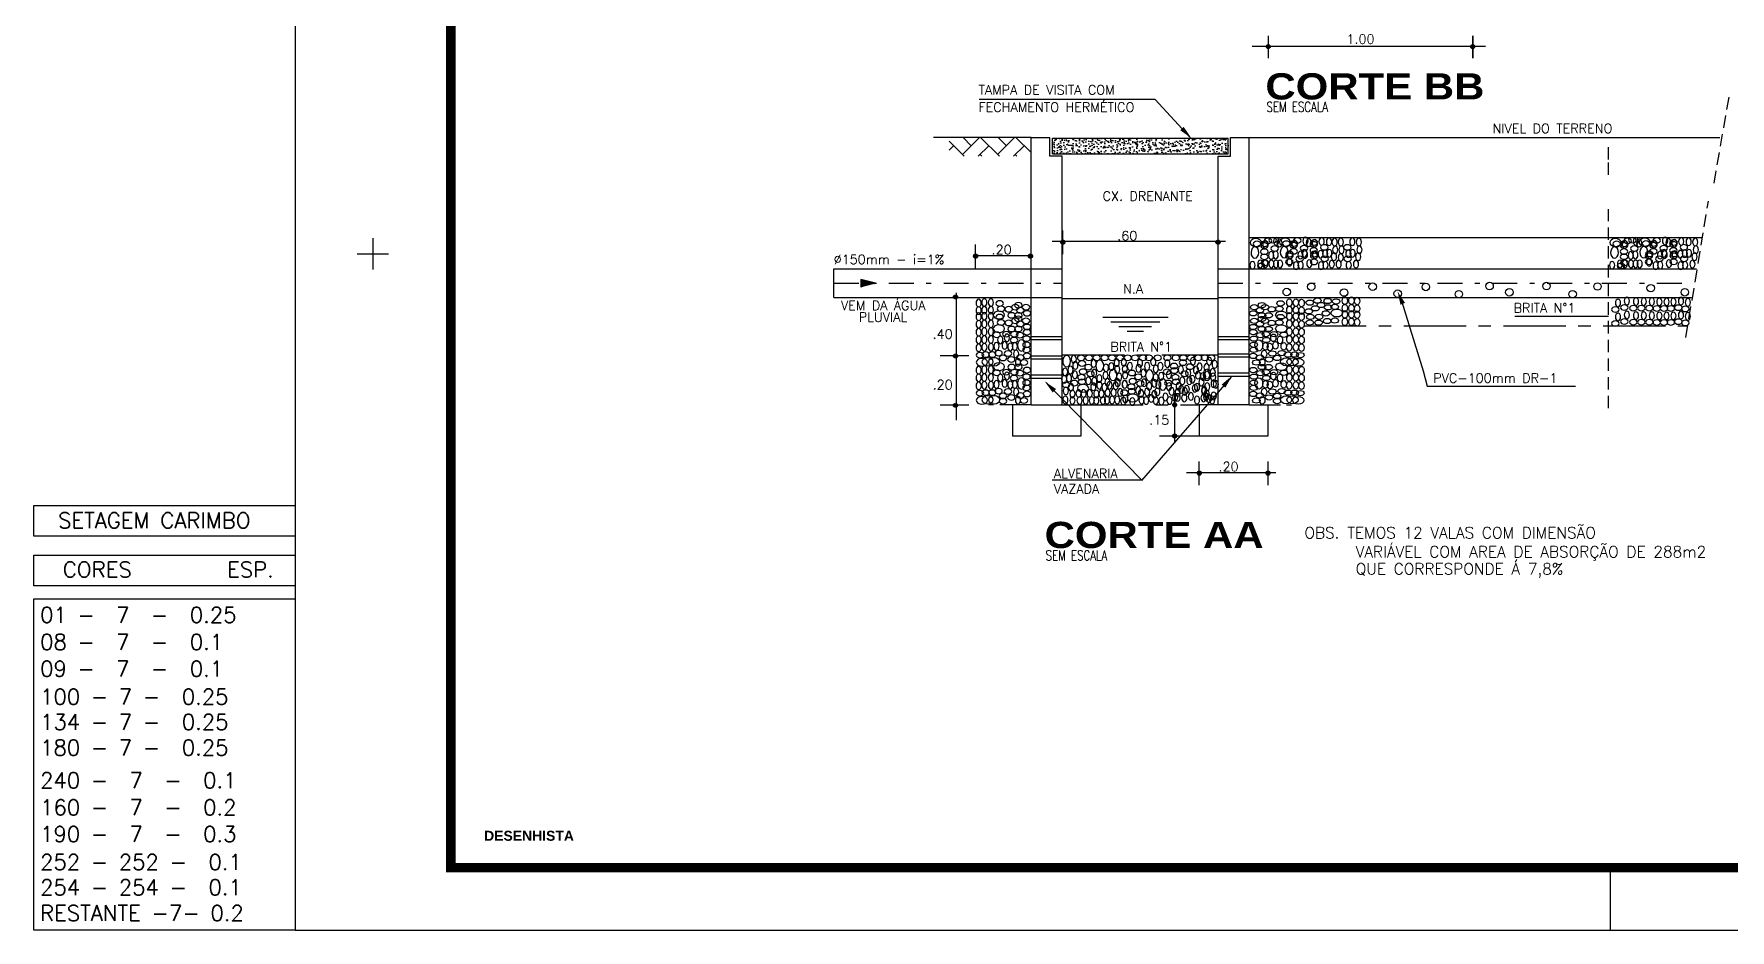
# Model space of a CAD drawing. Header units: inches. Extents: x 752 to 2304, y -3097 to -639.
# Drawn here: x 752.17 to 786.19, y -723.16 to -705.19 of the extents above; entities that cross this region are included whole.
import ezdxf
from ezdxf.enums import TextEntityAlignment as Align

# ---------------------------------------------------------------- set-up
doc = ezdxf.new("R2010")
doc.units = ezdxf.units.IN
doc.header["$MEASUREMENT"] = 0
for name, pattern in [('CENTER', [2, 1.25, -0.25, 0.25, -0.25]), ('DASHDOT', [1, 0.5, -0.25, 0, -0.25]), ('HIDDEN', [0.375, 0.25, -0.125])]:
    doc.linetypes.add(name, pattern=pattern)
for name, color, linetype in [('cercadura', 9, 'Continuous'), ('COTAS-VM', 1, 'Continuous'), ('E-FOLHA', 7, 'Continuous'), ('EIXO', 11, 'DASHDOT'), ('Hachura', 9, 'Continuous'), ('INDIC', 9, 'Continuous'), ('INDICAÇÕES', 9, 'Continuous'), ('PROJEÇÃO', 8, 'HIDDEN'), ('TE-ARQ', 9, 'Continuous'), ('TERRENO', 9, 'CENTER'), ('TEXTINST', 100, 'Continuous'), ('TEXTO-HIDRO', 100, 'Continuous'), ('TUBO1', 3, 'Continuous'), ('TUBO2', 7, 'Continuous'), ('TUBO3', 5, 'Continuous')]:
    doc.layers.add(name, color=color, linetype=linetype)
doc.styles.add('140-125', font='ariblk.TTF', dxfattribs={"height": 0.437})
doc.styles.add('ROMAND', font='romans.shx', dxfattribs={"height": 0.3})
doc.styles.add('ROMANS', font='romans', dxfattribs={"width": 5, "height": 1})
doc.styles.add('STYLE3', font='romans.shx')
doc.styles.add('SWISS', font='swissb.ttf')
doc.styles.add('TEXTO-HIDRO', font='ROMANS.shx', dxfattribs={"width": 0.8, "height": 0.2})

# ---------------------------------------------------------------- blocks, each defined once
blk = doc.blocks.new('A1-FASE-FORTAL2')
at = {"layer": 'cercadura'}
for p, q in [((0, 0.5945), (0, 0)), ((0.0125, 0.111), (0.0125, 0.106)), ((0.01, 0.1085), (0.015, 0.1085)), ((0.211, 0.01), (0.211, 0)), ((0, 0), (0.841, 0))]:
    blk.add_line(p, q, dxfattribs=at)
at = {"layer": 'cercadura', "color": 152, "const_width": 0.0015}
blk.add_lwpolyline([(0.831, 0.5845), (0.025, 0.5845), (0.025, 0.01), (0.831, 0.01), (0.831, 0.5845)], close=True, dxfattribs=at)
at = {"color": 152, "style": 'ROMAND'}
for p in [(0.67499, 0.04961), (0.67499, 0.04403), (0.67499, 0.03307), (0.67499, 0.02248), (0.67499, 0.01641)]:
    blk.add_attdef('FASE', p, '', height=0.00354, dxfattribs=at)
at = {"color": 152, "style": 'ROMAND', "width": 0.8}
blk.add_attdef('HS-01/15-R01', text='', height=0.00354, dxfattribs=at).set_placement((0.78492, 0.04584), (0.81809, 0.04584), align=Align.FIT)
at = {"color": 152, "style": 'ROMANS'}
for tag, p in [('1/100', (0.79147, 0.0342)), ('?/2008', (0.81053, 0.0342)), ('MES/ANO', (0.79617, 0.0261))]:
    blk.add_attdef(tag, text='', height=0.00197, dxfattribs=at).set_placement(p, align=Align.CENTER)
blk.add_attdef('0107_HS_01_SIT_LEG_R0A', text='', height=0.00174, dxfattribs=at).set_placement((0.78371, 0.01703), (0.82028, 0.01703), align=Align.FIT)
at = {"layer": 'cercadura', "style": 'SWISS'}
for p in [(0.30782, 0.10236), (0.30782, 0.09758), (0.30782, 0.09279), (0.30782, 0.08801), (0.30782, 0.08323), (0.30782, 0.07844), (0.03034, 0.01433)]:
    blk.add_attdef('-', p, '', height=0.0016, dxfattribs=at)

msp = doc.modelspace()

# ---------------------------------------------------------------- hatches: boundary and pattern name
at = {"layer": 'Hachura'}
h = msp.add_hatch(dxfattribs=at)
h.set_pattern_fill('AR-CONC', color=256, scale=0.025, style=0)
h.set_pattern_definition([(50, (131.43892, -658.69025), (0.179315046, -0.015688034), [0.01875, -0.20625]), (355, (131.43892, -658.69025), (-0.034687833, 0.188048033), [0.015, -0.165]), (100.4514, (131.45386, -658.69156), (0.144627345, 0.172359886), [0.01593505, -0.17528553]), (46.1842, (131.43892, -658.64025), (0.26681026, -0.04137975), [0.028125, -0.309375]), (96.6356, (131.46115, -658.6437), (0.23366568, 0.24352947), [0.02390257, -0.26292825]), (351.1842, (131.43892, -658.64025), (0.23366549, 0.24352965), [0.0225, -0.2475]), (21, (131.46392, -658.65275), (0.149226763, -0.100654723), [0.01875, -0.20625]), (326, (131.46392, -658.65275), (0.060828833, 0.18128751), [0.015, -0.165]), (71.4514, (131.47636, -658.66114), (0.210055657, 0.080632624), [0.01593505, -0.17528553]), (37.5, (131.43892, -658.690255), (0.003039964, 0.0832234635), [0, -0.163, 0, -0.1675, 0, -0.165625]), (7.5, (131.43892, -658.690255), (0.065767384, 0.098602928), [0, -0.0955, 0, -0.15925, 0, -0.063125]), (327.5, (131.38317, -658.690255), (0.133455609, -0.005638718), [0, -0.0625, 0, -0.195, 0, -0.25875]), (317.5, (131.35817, -658.69025), (0.145796542, 0.025026246), [0, -0.08125, 0, -0.1295, 0, -0.18375])])
h.paths.add_polyline_path([(772.602, -707.279), (772.602, -707.592), (776.124, -707.592), (776.124, -707.279)])
at = {"layer": 'INDIC'}
for points in [[(772.445, -712.159), (772.605, -712.382), (772.673, -712.312)], [(776.202, -712.043), (775.993, -712.221), (776.068, -712.283)]]:
    msp.add_hatch(color=256, dxfattribs=at).paths.add_polyline_path(points)
at = {"layer": 'PROJEÇÃO'}
h = msp.add_hatch(color=256, dxfattribs=at)
h.paths.add_polyline_path([(772.81, -709.407, 0.414214), (772.851, -709.365), (772.81, -709.365)])
h.paths.add_polyline_path([(772.81, -709.407), (772.81, -709.365), (772.769, -709.365, 0.414214)])
h.paths.add_polyline_path([(772.769, -709.365), (772.81, -709.365), (772.81, -709.324, 0.414214)])
h.paths.add_polyline_path([(772.81, -709.365), (772.851, -709.365, 0.414214), (772.81, -709.324)])
h = msp.add_hatch(color=256, dxfattribs=at)
h.paths.add_polyline_path([(775.92, -709.407, 0.414214), (775.961, -709.365), (775.92, -709.365)])
h.paths.add_polyline_path([(775.92, -709.407), (775.92, -709.365), (775.879, -709.365, 0.414214)])
h.paths.add_polyline_path([(775.879, -709.365), (775.92, -709.365), (775.92, -709.324, 0.414214)])
h.paths.add_polyline_path([(775.92, -709.365), (775.961, -709.365, 0.414214), (775.92, -709.324)])
h = msp.add_hatch(color=256, dxfattribs=at)
h.paths.add_polyline_path([(771.059, -709.686, 0.414214), (771.1, -709.645), (771.059, -709.645)])
h.paths.add_polyline_path([(771.059, -709.686), (771.059, -709.645), (771.018, -709.645, 0.414214)])
h.paths.add_polyline_path([(771.018, -709.645), (771.059, -709.645), (771.059, -709.603, 0.414214)])
h.paths.add_polyline_path([(771.059, -709.645), (771.1, -709.645, 0.414214), (771.059, -709.603)])
h = msp.add_hatch(color=256, dxfattribs=at)
h.paths.add_polyline_path([(772.158, -709.686, 0.414214), (772.2, -709.645), (772.158, -709.645)])
h.paths.add_polyline_path([(772.158, -709.686), (772.158, -709.645), (772.117, -709.645, 0.414214)])
h.paths.add_polyline_path([(772.117, -709.645), (772.158, -709.645), (772.158, -709.603, 0.414214)])
h.paths.add_polyline_path([(772.158, -709.645), (772.2, -709.645, 0.414214), (772.158, -709.603)])
at = {"layer": 'TERRENO'}
h = msp.add_hatch(dxfattribs=at)
h.set_pattern_fill('AR-HBONE', color=256, scale=0.0625, style=0)
h.set_pattern_definition([(45, (-151.98119, -735.89143), (3e-17, 0.35355339), [0.75, -0.25]), (135, (-151.8044, -735.71465), (3e-17, 0.35355339), [0.75, -0.25])])
h.paths.add_polyline_path([(772.17, -707.266), (770.525, -707.266), (770.525, -707.641), (772.17, -707.641)])
at = {"layer": 'TEXTO-HIDRO'}
h = msp.add_hatch(color=256, dxfattribs=at)
h.paths.add_polyline_path([(776.928, -705.404, 0.414214), (776.89, -705.443), (776.928, -705.443)])
h.paths.add_polyline_path([(776.928, -705.404), (776.928, -705.443), (776.967, -705.443, 0.414214)])
h.paths.add_polyline_path([(776.967, -705.443), (776.928, -705.443), (776.928, -705.481, 0.414214)])
h.paths.add_polyline_path([(776.928, -705.443), (776.89, -705.443, 0.414214), (776.928, -705.481)])
h = msp.add_hatch(color=256, dxfattribs=at)
h.paths.add_polyline_path([(776.928, -705.404, 0.414214), (776.89, -705.443), (776.928, -705.443)])
h.paths.add_polyline_path([(776.928, -705.404), (776.928, -705.443), (776.967, -705.443, 0.414214)])
h.paths.add_polyline_path([(776.967, -705.443), (776.928, -705.443), (776.928, -705.481, 0.414214)])
h.paths.add_polyline_path([(776.928, -705.443), (776.89, -705.443, 0.414214), (776.928, -705.481)])
h = msp.add_hatch(color=256, dxfattribs=at)
h.paths.add_polyline_path([(781.025, -705.404, 0.414214), (780.986, -705.443), (781.025, -705.443)])
h.paths.add_polyline_path([(781.025, -705.404), (781.025, -705.443), (781.064, -705.443, 0.414214)])
h.paths.add_polyline_path([(781.064, -705.443), (781.025, -705.443), (781.025, -705.481, 0.414214)])
h.paths.add_polyline_path([(781.025, -705.443), (780.986, -705.443, 0.414214), (781.025, -705.481)])
h = msp.add_hatch(color=256, dxfattribs=at)
h.paths.add_polyline_path([(781.025, -705.404, 0.414214), (780.986, -705.443), (781.025, -705.443)])
h.paths.add_polyline_path([(781.025, -705.404), (781.025, -705.443), (781.064, -705.443, 0.414214)])
h.paths.add_polyline_path([(781.064, -705.443), (781.025, -705.443), (781.025, -705.481, 0.414214)])
h.paths.add_polyline_path([(781.025, -705.443), (780.986, -705.443, 0.414214), (781.025, -705.481)])
h = msp.add_hatch(color=256, dxfattribs=at)
h.paths.add_polyline_path([(781.025, -705.404, 0.414214), (780.986, -705.443), (781.025, -705.443)])
h.paths.add_polyline_path([(781.025, -705.404), (781.025, -705.443), (781.064, -705.443, 0.414214)])
h.paths.add_polyline_path([(781.064, -705.443), (781.025, -705.443), (781.025, -705.481, 0.414214)])
h.paths.add_polyline_path([(781.025, -705.443), (780.986, -705.443, 0.414214), (781.025, -705.481)])
h = msp.add_hatch(color=256, dxfattribs=at)
h.paths.add_polyline_path([(781.025, -705.404, 0.414214), (780.986, -705.443), (781.025, -705.443)])
h.paths.add_polyline_path([(781.025, -705.404), (781.025, -705.443), (781.064, -705.443, 0.414214)])
h.paths.add_polyline_path([(781.064, -705.443), (781.025, -705.443), (781.025, -705.481, 0.414214)])
h.paths.add_polyline_path([(781.025, -705.443), (780.986, -705.443, 0.414214), (781.025, -705.481)])
h = msp.add_hatch(color=256, dxfattribs=at)
h.paths.add_polyline_path([(781.03, -705.404, 0.414214), (780.991, -705.443), (781.03, -705.443)])
h.paths.add_polyline_path([(781.03, -705.404), (781.03, -705.443), (781.068, -705.443, 0.414214)])
h.paths.add_polyline_path([(781.068, -705.443), (781.03, -705.443), (781.03, -705.481, 0.414214)])
h.paths.add_polyline_path([(781.03, -705.443), (780.991, -705.443, 0.414214), (781.03, -705.481)])
h = msp.add_hatch(color=256, dxfattribs=at)
h.paths.add_polyline_path([(781.03, -705.404, 0.414214), (780.991, -705.443), (781.03, -705.443)])
h.paths.add_polyline_path([(781.03, -705.404), (781.03, -705.443), (781.068, -705.443, 0.414214)])
h.paths.add_polyline_path([(781.068, -705.443), (781.03, -705.443), (781.03, -705.481, 0.414214)])
h.paths.add_polyline_path([(781.03, -705.443), (780.991, -705.443, 0.414214), (781.03, -705.481)])
for points in [[(775.385, -707.279), (775.231, -707.052), (775.161, -707.12)], [(779.521, -710.352), (779.579, -710.62), (779.669, -710.583)]]:
    msp.add_hatch(color=256, dxfattribs=at).paths.add_polyline_path(points)
h = msp.add_hatch(color=256, dxfattribs=at)
h.paths.add_polyline_path([(770.655, -710.425, 0.414214), (770.614, -710.466), (770.655, -710.466)])
h.paths.add_polyline_path([(770.655, -710.425), (770.655, -710.466), (770.696, -710.466, 0.414214)])
h.paths.add_polyline_path([(770.696, -710.466), (770.655, -710.466), (770.655, -710.508, 0.414214)])
h.paths.add_polyline_path([(770.655, -710.466), (770.614, -710.466, 0.414214), (770.655, -710.508)])
h = msp.add_hatch(color=256, dxfattribs=at)
h.paths.add_polyline_path([(770.655, -711.606, 0.414214), (770.614, -711.647), (770.655, -711.647)])
h.paths.add_polyline_path([(770.655, -711.606), (770.655, -711.647), (770.696, -711.647, 0.414214)])
h.paths.add_polyline_path([(770.696, -711.647), (770.655, -711.647), (770.655, -711.688, 0.414214)])
h.paths.add_polyline_path([(770.655, -711.647), (770.614, -711.647, 0.414214), (770.655, -711.688)])
h = msp.add_hatch(color=256, dxfattribs=at)
h.paths.add_polyline_path([(770.655, -712.596, 0.414214), (770.614, -712.637), (770.655, -712.637)])
h.paths.add_polyline_path([(770.655, -712.596), (770.655, -712.637), (770.696, -712.637, 0.414214)])
h.paths.add_polyline_path([(770.696, -712.637), (770.655, -712.637), (770.655, -712.679, 0.414214)])
h.paths.add_polyline_path([(770.655, -712.637), (770.614, -712.637, 0.414214), (770.655, -712.679)])
h = msp.add_hatch(color=256, dxfattribs=at)
h.paths.add_polyline_path([(775.049, -712.628), (775.049, -712.587, 0.414214), (775.008, -712.628)])
h.paths.add_polyline_path([(775.09, -712.628, 0.414214), (775.049, -712.587), (775.049, -712.628)])
h.paths.add_polyline_path([(775.049, -712.669, 0.414214), (775.09, -712.628), (775.049, -712.628)])
h.paths.add_polyline_path([(775.049, -712.669), (775.049, -712.628), (775.008, -712.628, 0.414214)])
h = msp.add_hatch(color=256, dxfattribs=at)
h.paths.add_polyline_path([(775.049, -713.212, 0.414214), (775.008, -713.253), (775.049, -713.253)])
h.paths.add_polyline_path([(775.049, -713.212), (775.049, -713.253), (775.09, -713.253, 0.414214)])
h.paths.add_polyline_path([(775.09, -713.253), (775.049, -713.253), (775.049, -713.294, 0.414214)])
h.paths.add_polyline_path([(775.049, -713.253), (775.008, -713.253, 0.414214), (775.049, -713.294)])
h = msp.add_hatch(color=256, dxfattribs=at)
h.paths.add_polyline_path([(775.545, -714.038, 0.414214), (775.586, -713.997), (775.545, -713.997)])
h.paths.add_polyline_path([(775.545, -714.038), (775.545, -713.997), (775.504, -713.997, 0.414214)])
h.paths.add_polyline_path([(775.504, -713.997), (775.545, -713.997), (775.545, -713.956, 0.414214)])
h.paths.add_polyline_path([(775.545, -713.997), (775.586, -713.997, 0.414214), (775.545, -713.956)])
h = msp.add_hatch(color=256, dxfattribs=at)
h.paths.add_polyline_path([(776.922, -714.038, 0.414214), (776.964, -713.997), (776.922, -713.997)])
h.paths.add_polyline_path([(776.922, -714.038), (776.922, -713.997), (776.881, -713.997, 0.414214)])
h.paths.add_polyline_path([(776.881, -713.997), (776.922, -713.997), (776.922, -713.956, 0.414214)])
h.paths.add_polyline_path([(776.922, -713.997), (776.964, -713.997, 0.414214), (776.922, -713.956)])
at = {"layer": 'TUBO1'}
h = msp.add_hatch(dxfattribs=at)
h.set_pattern_fill('ANSI31', color=5, scale=0.05, angle=-90, style=0)
h.set_pattern_definition([(315, (768.175447, -1590.200585), (0.004419417382, 0.004419417382), [])])
h.paths.add_polyline_path([(768.759, -710.113), (768.759, -710.187), (769.05, -710.187)])
h.paths.add_polyline_path([(768.759, -710.262), (769.05, -710.187), (768.759, -710.187)])

# ---------------------------------------------------------------- linework, layer by layer
at = {"layer": 'COTAS-VM'}
for p, q in [((772.81, -709.607), (772.81, -709.132)), ((775.92, -709.607), (775.92, -709.132)), ((771.059, -709.886), (771.059, -709.411)), ((776.071, -709.355), (772.596, -709.355)), ((772.17, -709.642), (771.056, -709.642))]:
    msp.add_line(p, q, dxfattribs=at)
at = {"layer": 'E-FOLHA', "color": 240}
for p, q in [((752.173, -716.518), (757.409, -716.518)), ((752.173, -723.161), (752.173, -716.518)), ((757.409, -716.518), (757.409, -723.161)), ((757.409, -723.161), (752.173, -723.161))]:
    msp.add_line(p, q, dxfattribs=at)
for points in [[(752.173, -714.648), (757.409, -714.648), (757.409, -715.261), (752.173, -715.261)], [(752.173, -715.643), (757.409, -715.643), (757.409, -716.255), (752.173, -716.255)]]:
    msp.add_lwpolyline(points, close=True, dxfattribs=at)
at = {"layer": 'EIXO', "linetype": 'DASHDOT'}
for p, q in [((768.218, -710.187), (772.795, -710.187)), ((775.92, -710.187), (785.466, -710.187))]:
    msp.add_line(p, q, dxfattribs=at)
at = {"layer": 'Hachura'}
for centre in [(777.789, -710.258), (779.023, -710.258), (780.088, -710.263), (781.366, -710.246), (782.507, -710.246), (783.53, -710.254), (784.598, -710.287), (777.299, -710.365), (778.448, -710.376), (779.524, -710.398), (780.75, -710.408), (781.763, -710.371), (783.031, -710.408), (785.282, -710.371)]:
    msp.add_circle(centre, 0.0752, dxfattribs=at)
at = {"layer": 'Hachura', "extrusion": (0, 0, -1)}
for centre, major_axis in [((776.677, -709.373), (-0.114, 0)), ((776.661, -709.574), (0.003, 0.114)), ((776.703, -709.401), (-0.0763, 0)), ((776.849, -709.434), (-0.0763, 0)), ((776.849, -709.556), (-0.0763, 0)), ((776.855, -709.398), (-0.0763, 0)), ((776.868, -709.411), (0, 0.0763)), ((776.921, -709.338), (-0.0763, 0)), ((776.986, -709.632), (0, 0.0763)), ((777.018, -709.326), (-0.0763, 0)), ((777.058, -709.494), (-0.0763, 0)), ((777.076, -709.622), (0, 0.0763)), ((777.086, -709.348), (0, 0.0763)), ((777.154, -709.382), (0, 0.0763)), ((777.264, -709.367), (-0.114, 0)), ((777.248, -709.568), (0.003, 0.114)), ((777.29, -709.395), (-0.0763, 0)), ((777.354, -709.604), (-0.0763, 0)), ((777.367, -709.617), (0, 0.0763)), ((777.436, -709.427), (-0.0763, 0)), ((777.436, -709.55), (-0.0763, 0)), ((777.442, -709.392), (-0.0763, 0)), ((777.455, -709.405), (0, 0.0763)), ((777.508, -709.331), (-0.0763, 0)), ((777.573, -709.625), (0, 0.0763)), ((777.645, -709.487), (-0.0763, 0)), ((777.653, -709.588), (0, 0.0763)), ((777.663, -709.615), (0, 0.0763)), ((777.673, -709.342), (0, 0.0763)), ((777.741, -709.376), (0, 0.0763)), ((777.841, -709.409), (-0.0763, 0)), ((777.841, -709.531), (-0.0763, 0)), ((777.848, -709.373), (-0.0763, 0)), ((777.854, -709.604), (-0.0763, 0)), ((777.861, -709.386), (0, 0.0763)), ((777.867, -709.617), (0, 0.0763)), ((777.978, -709.607), (0, 0.0763)), ((777.997, -709.351), (0, 0.0763)), ((778.05, -709.469), (-0.0763, 0)), ((778.069, -709.597), (0, 0.0763)), ((778.147, -709.357), (0, 0.0763)), ((778.153, -709.588), (0, 0.0763)), ((778.258, -709.363), (0, 0.0763)), ((778.27, -709.519), (0, 0.0763)), ((778.383, -709.363), (0, 0.0763)), ((778.396, -709.519), (0, 0.0763)), ((778.516, -709.469), (-0.0763, 0)), ((778.535, -709.597), (0, 0.0763)), ((778.613, -709.357), (0, 0.0763)), ((778.619, -709.588), (0, 0.0763)), ((778.744, -709.363), (0, 0.0763)), ((778.756, -709.519), (0, 0.0763)), ((783.89, -709.373), (-0.114, 0)), ((783.873, -709.574), (0.003, 0.114)), ((783.915, -709.401), (-0.0763, 0)), ((784.061, -709.433), (-0.0763, 0)), ((784.061, -709.555), (-0.0763, 0)), ((784.067, -709.397), (-0.0763, 0)), ((784.08, -709.411), (0, 0.0763)), ((784.133, -709.337), (-0.0763, 0)), ((784.198, -709.631), (0, 0.0763)), ((784.23, -709.325), (-0.0763, 0)), ((784.27, -709.493), (-0.0763, 0)), ((784.289, -709.621), (0, 0.0763)), ((784.298, -709.347), (0, 0.0763)), ((784.366, -709.382), (0, 0.0763)), ((784.477, -709.367), (-0.114, 0)), ((784.46, -709.568), (0.003, 0.114)), ((784.502, -709.394), (-0.0763, 0)), ((784.567, -709.603), (-0.0763, 0)), ((784.579, -709.616), (0, 0.0763)), ((784.648, -709.427), (-0.0763, 0)), ((784.648, -709.549), (-0.0763, 0)), ((784.654, -709.391), (-0.0763, 0)), ((784.667, -709.405), (0, 0.0763)), ((784.72, -709.331), (-0.0763, 0)), ((784.785, -709.625), (0, 0.0763)), ((784.857, -709.487), (-0.0763, 0)), ((784.865, -709.587), (0, 0.0763)), ((784.876, -709.615), (0, 0.0763)), ((784.885, -709.341), (0, 0.0763)), ((784.953, -709.375), (0, 0.0763)), ((785.053, -709.408), (-0.0763, 0)), ((785.053, -709.531), (-0.0763, 0)), ((785.06, -709.373), (-0.0763, 0)), ((785.066, -709.603), (-0.0763, 0)), ((785.073, -709.386), (0, 0.0763)), ((785.079, -709.616), (0, 0.0763)), ((785.19, -709.606), (0, 0.0763)), ((785.209, -709.35), (0, 0.0763)), ((785.262, -709.468), (-0.0763, 0)), ((785.281, -709.596), (0, 0.0763)), ((785.359, -709.357), (0, 0.0763)), ((785.365, -709.587), (0, 0.0763)), ((785.49, -709.363), (0, 0.0763)), ((785.502, -709.518), (0, 0.0763)), ((776.611, -709.828), (0, 0.0763)), ((776.787, -709.844), (-0.0763, 0)), ((776.77, -709.801), (0, 0.0763)), ((776.849, -709.658), (-0.0763, 0)), ((776.859, -709.78), (-0.0763, 0)), ((776.868, -709.801), (0, 0.0763)), ((776.991, -709.801), (0, 0.0763)), ((777.082, -709.801), (0, 0.0763)), ((777.164, -709.801), (0, 0.0763)), ((777.348, -709.639), (-0.0763, 0)), ((777.348, -709.762), (-0.0763, 0)), ((777.354, -709.769), (0, 0.0763)), ((777.485, -709.837), (0, 0.0763)), ((777.557, -709.699), (-0.0763, 0)), ((777.576, -709.827), (0, 0.0763)), ((777.751, -709.795), (0, 0.0763)), ((777.848, -709.639), (-0.0763, 0)), ((777.848, -709.762), (-0.0763, 0)), ((777.985, -709.837), (0, 0.0763)), ((778.056, -709.699), (-0.0763, 0)), ((778.075, -709.827), (0, 0.0763)), ((778.202, -709.806), (0, 0.0763)), ((778.245, -709.656), (0, 0.0763)), ((778.339, -709.806), (0, 0.0763)), ((778.382, -709.671), (0, 0.0763)), ((778.522, -709.699), (-0.0763, 0)), ((778.541, -709.827), (0, 0.0763)), ((778.687, -709.806), (0, 0.0763)), ((778.731, -709.656), (0, 0.0763)), ((783.823, -709.828), (0, 0.0763)), ((783.999, -709.843), (-0.0763, 0)), ((783.982, -709.801), (0, 0.0763)), ((784.061, -709.657), (-0.0763, 0)), ((784.071, -709.78), (-0.0763, 0)), ((784.08, -709.801), (0, 0.0763)), ((784.203, -709.801), (0, 0.0763)), ((784.294, -709.801), (0, 0.0763)), ((784.376, -709.801), (0, 0.0763)), ((784.56, -709.639), (-0.0763, 0)), ((784.56, -709.761), (-0.0763, 0)), ((784.566, -709.768), (0, 0.0763)), ((784.697, -709.837), (0, 0.0763)), ((784.769, -709.699), (-0.0763, 0)), ((784.788, -709.827), (0, 0.0763)), ((784.963, -709.795), (0, 0.0763)), ((785.06, -709.639), (-0.0763, 0)), ((785.06, -709.761), (-0.0763, 0)), ((785.197, -709.837), (0, 0.0763)), ((785.268, -709.699), (-0.0763, 0)), ((785.287, -709.827), (0, 0.0763)), ((785.434, -709.805), (0, 0.0763)), ((785.477, -709.656), (0, 0.0763)), ((771.12, -710.587), (0, 0.0763)), ((771.233, -710.578), (0, 0.0763)), ((771.365, -710.578), (0, 0.0763)), ((771.541, -710.593), (-0.0763, 0)), ((771.916, -710.629), (-0.0763, 0)), ((783.942, -710.584), (0, 0.0763)), ((784.12, -710.545), (0, 0.0763)), ((784.302, -710.556), (0, 0.0763)), ((784.459, -710.556), (0, 0.0763)), ((784.62, -710.556), (0, 0.0763)), ((784.772, -710.562), (0, 0.0763)), ((784.915, -710.562), (0, 0.0763)), ((785.053, -710.562), (0, 0.0763)), ((785.205, -710.547), (0, 0.0763)), ((785.343, -710.572), (0, 0.0763)), ((771.12, -710.737), (0, 0.0763)), ((771.12, -710.861), (0, 0.0763)), ((771.12, -711.011), (0, 0.0763)), ((771.233, -710.728), (0, 0.0763)), ((771.233, -710.852), (0, 0.0763)), ((771.233, -711.002), (0, 0.0763)), ((771.365, -710.728), (0, 0.0763)), ((771.365, -710.852), (0, 0.0763)), ((771.365, -711.002), (0, 0.0763)), ((771.527, -710.826), (-0.114, 0)), ((771.541, -710.867), (-0.0763, 0)), ((771.568, -710.702), (-0.0763, 0)), ((771.568, -710.976), (-0.0763, 0)), ((771.719, -710.711), (-0.0763, 0)), ((771.719, -710.985), (-0.0763, 0)), ((771.78, -710.833), (-0.0763, 0)), ((771.854, -710.67), (-0.0763, 0)), ((771.854, -710.944), (-0.0763, 0)), ((771.916, -710.833), (-0.0763, 0)), ((771.916, -710.903), (-0.0763, 0)), ((771.957, -710.731), (-0.0763, 0)), ((772.069, -710.67), (-0.0763, 0)), ((772.069, -710.944), (-0.0763, 0)), ((772.089, -710.792), (-0.0763, 0)), ((783.89, -710.716), (0.0763, 0)), ((783.942, -710.865), (0, 0.0763)), ((784.068, -710.677), (0.0763, 0)), ((784.068, -710.958), (0.0763, 0)), ((784.12, -710.825), (0, 0.0763)), ((784.25, -710.688), (0.0763, 0)), ((784.25, -710.969), (0.0763, 0)), ((784.302, -710.837), (0, 0.0763)), ((784.407, -710.688), (0.0763, 0)), ((784.407, -710.969), (0.0763, 0)), ((784.459, -710.837), (0, 0.0763)), ((784.568, -710.688), (0.0763, 0)), ((784.568, -710.969), (0.0763, 0)), ((784.62, -710.837), (0, 0.0763)), ((784.72, -710.694), (0.0763, 0)), ((784.72, -710.975), (0.0763, 0)), ((784.772, -710.843), (0, 0.0763)), ((784.864, -710.694), (0.0763, 0)), ((784.864, -710.975), (0.0763, 0)), ((784.915, -710.843), (0, 0.0763)), ((785.001, -710.694), (0.0763, 0)), ((785.001, -710.975), (0.0763, 0)), ((785.053, -710.843), (0, 0.0763)), ((785.153, -710.679), (0.0763, 0)), ((785.153, -710.96), (0.0763, 0)), ((785.205, -710.828), (0, 0.0763)), ((785.291, -710.704), (0.0763, 0)), ((785.291, -710.985), (0.0763, 0)), ((785.343, -710.853), (0, 0.0763)), ((771.12, -711.169), (0, 0.0763)), ((771.12, -711.325), (0, 0.0763)), ((771.233, -711.16), (0, 0.0763)), ((771.233, -711.315), (0, 0.0763)), ((771.365, -711.16), (0, 0.0763)), ((771.365, -711.315), (0, 0.0763)), ((771.478, -711.222), (-0.0763, 0)), ((771.527, -711.1), (-0.114, 0)), ((771.553, -711.326), (0, 0.0763)), ((771.672, -711.211), (-0.0763, 0)), ((771.686, -711.284), (0, 0.0763)), ((771.78, -711.107), (-0.0763, 0)), ((771.826, -711.328), (-0.0763, 0)), ((771.834, -711.209), (-0.0763, 0)), ((771.916, -711.107), (-0.0763, 0)), ((771.946, -711.229), (-0.0763, 0)), ((771.957, -711.005), (-0.0763, 0)), ((772.079, -711.3), (-0.0763, 0)), ((772.089, -711.066), (-0.0763, 0)), ((772.089, -711.168), (-0.0763, 0)), ((783.89, -710.997), (0.0763, 0)), ((771.121, -711.482), (0, 0.0763)), ((771.145, -711.63), (-0.0763, 0)), ((771.235, -711.472), (0, 0.0763)), ((771.258, -711.62), (-0.0763, 0)), ((771.367, -711.472), (0, 0.0763)), ((771.391, -711.62), (-0.0763, 0)), ((771.477, -711.454), (0, 0.0763)), ((771.518, -711.59), (-0.0763, 0)), ((771.642, -711.436), (0, 0.0763)), ((771.706, -711.598), (-0.0763, 0)), ((771.755, -711.466), (0, 0.0763)), ((771.845, -711.456), (0, 0.0763)), ((771.871, -711.608), (0, 0.0763)), ((771.976, -711.435), (0.003, 0.114)), ((772.079, -711.423), (-0.0763, 0)), ((772.079, -711.525), (-0.0763, 0)), ((772.089, -711.647), (-0.0763, 0)), ((771.12, -711.932), (0, 0.0763)), ((771.186, -711.774), (-0.114, 0)), ((771.233, -711.922), (0, 0.0763)), ((771.299, -711.765), (-0.114, 0)), ((771.365, -711.922), (0, 0.0763)), ((771.432, -711.765), (-0.114, 0)), ((771.478, -711.984), (-0.0763, 0)), ((771.527, -711.862), (-0.114, 0)), ((771.609, -711.687), (-0.0763, 0)), ((771.672, -711.973), (-0.0763, 0)), ((771.772, -711.717), (-0.0763, 0)), ((771.78, -711.87), (-0.0763, 0)), ((771.834, -711.971), (-0.0763, 0)), ((771.916, -711.869), (-0.0763, 0)), ((771.908, -711.773), (0, 0.0763)), ((771.946, -711.992), (-0.0763, 0)), ((771.957, -711.678), (-0.0763, 0)), ((772.028, -711.779), (-0.0763, 0)), ((772.089, -711.93), (-0.0763, 0)), ((772.853, -711.966), (0, 0.0763)), ((772.883, -711.751), (0, 0.114)), ((772.961, -711.929), (0, 0.0763)), ((773.027, -711.71), (0, 0.0763)), ((773.05, -712.025), (0, 0.0763)), ((773.058, -711.837), (0, 0.0763)), ((773.175, -711.687), (0.0763, 0)), ((773.194, -711.797), (0.0763, 0)), ((773.212, -711.962), (0.0763, 0)), ((773.322, -711.872), (0.0763, 0)), ((773.332, -711.685), (0.0763, 0)), ((773.363, -712.005), (0.0763, 0)), ((773.426, -711.798), (0, 0.0763)), ((773.437, -711.992), (0, 0.0763)), ((773.488, -711.685), (0.0763, 0)), ((773.548, -711.846), (0, 0.114)), ((773.646, -711.685), (0.0763, 0)), ((773.672, -711.887), (0, 0.0763)), ((773.796, -711.685), (0.0763, 0)), ((773.781, -711.86), (0, 0.0763)), ((773.815, -712.028), (0, 0.114)), ((773.887, -711.784), (0, 0.0763)), ((773.897, -711.916), (0, 0.0763)), ((773.954, -711.685), (0.0763, 0)), ((774.03, -711.774), (0, 0.0763)), ((774.05, -711.906), (0, 0.0763)), ((774.057, -712.031), (0, 0.0763)), ((774.108, -711.685), (0.0763, 0)), ((774.152, -711.855), (0, 0.0763)), ((774.192, -711.99), (0.0763, 0)), ((774.258, -711.685), (0.0763, 0)), ((774.325, -711.896), (0, 0.0763)), ((774.356, -711.794), (0, 0.0763)), ((774.417, -711.685), (0.0763, 0)), ((774.425, -711.991), (0, 0.0763)), ((774.499, -711.855), (0, 0.0763)), ((774.534, -711.685), (0.0763, 0)), ((774.547, -712.04), (0, 0.114)), ((774.621, -711.764), (0, 0.0763)), ((774.672, -711.906), (0, 0.0763)), ((774.707, -711.685), (0.0763, 0)), ((774.764, -711.855), (0, 0.0763)), ((774.894, -711.967), (0.0763, 0)), ((774.901, -711.685), (0.0763, 0)), ((774.904, -711.801), (0, 0.0763)), ((774.935, -712.025), (0, 0.0763)), ((775.036, -711.85), (0.0763, 0)), ((775.046, -711.941), (0.0763, 0)), ((775.074, -711.685), (0.0763, 0)), ((775.174, -711.922), (0, 0.0763)), ((775.217, -711.781), (0.0763, 0)), ((775.227, -711.685), (0.0763, 0)), ((775.248, -712.005), (0.0763, 0)), ((775.321, -711.992), (0, 0.0763)), ((775.36, -711.863), (0.0763, 0)), ((775.38, -711.685), (0.0763, 0)), ((775.416, -711.753), (0, 0.0763)), ((775.478, -711.93), (0, 0.0763)), ((775.523, -711.685), (0.0763, 0)), ((775.518, -712.032), (0, 0.0763)), ((775.549, -711.865), (0, 0.0763)), ((775.655, -711.685), (0.0763, 0)), ((775.699, -712.028), (0, 0.114)), ((775.691, -711.876), (0, 0.0763)), ((775.7, -712.031), (0, 0.0763)), ((775.742, -711.753), (0, 0.0763)), ((775.788, -711.685), (0.0763, 0)), ((775.814, -711.977), (0, 0.0763)), ((775.854, -711.815), (0, 0.0763)), ((771.12, -712.087), (0, 0.0763)), ((771.121, -712.244), (0, 0.0763)), ((771.233, -712.078), (0, 0.0763)), ((771.235, -712.235), (0, 0.0763)), ((771.365, -712.078), (0, 0.0763)), ((771.367, -712.235), (0, 0.0763)), ((771.477, -712.217), (0, 0.0763)), ((771.553, -712.088), (0, 0.0763)), ((771.642, -712.198), (0, 0.0763)), ((771.686, -712.047), (0, 0.0763)), ((771.755, -712.228), (0, 0.0763)), ((771.826, -712.09), (-0.0763, 0)), ((771.845, -712.218), (0, 0.0763)), ((771.871, -712.37), (0, 0.0763)), ((771.976, -712.198), (0.003, 0.114)), ((772.079, -712.063), (-0.0763, 0)), ((772.079, -712.185), (-0.0763, 0)), ((772.079, -712.287), (-0.0763, 0)), ((772.836, -712.116), (0, 0.0763)), ((772.874, -712.228), (0.0763, 0)), ((772.868, -712.347), (0, 0.0763)), ((772.931, -712.092), (0, 0.0763)), ((772.97, -712.276), (0, 0.0763)), ((773.04, -712.191), (0.0763, 0)), ((773.213, -712.295), (0.114, -0.003)), ((773.182, -712.074), (0.0763, 0)), ((773.192, -712.165), (0.0763, 0)), ((773.32, -712.146), (0, 0.0763)), ((773.419, -712.266), (0, 0.0763)), ((773.439, -712.154), (0, 0.0763)), ((773.54, -712.1), (0, 0.0763)), ((773.541, -712.235), (0, 0.0763)), ((773.643, -712.276), (0, 0.0763)), ((773.663, -712.039), (0, 0.0763)), ((773.703, -712.173), (0, 0.0763)), ((773.745, -712.235), (0, 0.0763)), ((773.867, -712.245), (0, 0.0763)), ((773.908, -712.184), (0, 0.0763)), ((773.938, -712.069), (0, 0.0763)), ((774.049, -712.219), (0, 0.0763)), ((774.051, -712.215), (0, 0.0763)), ((774.181, -712.267), (0.0763, 0)), ((774.211, -712.155), (0.0763, 0)), ((774.321, -712.066), (0.0763, 0)), ((774.319, -712.339), (0, 0.0763)), ((774.362, -712.199), (0.0763, 0)), ((774.436, -712.185), (0, 0.0763)), ((774.499, -712.368), (0, 0.0763)), ((774.54, -712.256), (0, 0.0763)), ((774.642, -712.195), (0, 0.0763)), ((774.67, -712.081), (0, 0.0763)), ((774.702, -712.367), (0, 0.0763)), ((774.723, -712.225), (0, 0.0763)), ((774.78, -712.054), (0, 0.0763)), ((774.813, -712.221), (0, 0.114)), ((774.924, -712.191), (0.0763, 0)), ((774.937, -712.262), (0, 0.0763)), ((774.988, -712.357), (0, 0.0763)), ((775.067, -712.074), (0.0763, 0)), ((775.077, -712.165), (0.0763, 0)), ((775.131, -712.256), (0, 0.0763)), ((775.182, -712.317), (0, 0.0763)), ((775.205, -712.146), (0, 0.0763)), ((775.253, -712.357), (0, 0.0763)), ((775.294, -712.317), (0, 0.0763)), ((775.345, -712.144), (0, 0.0763)), ((775.406, -712.113), (0, 0.0763)), ((775.457, -712.296), (0, 0.0763)), ((775.498, -712.276), (0, 0.0763)), ((775.588, -712.173), (0, 0.0763)), ((775.62, -712.062), (0, 0.0763)), ((775.641, -712.327), (0, 0.0763)), ((775.641, -712.357), (0, 0.0763)), ((775.702, -712.266), (0, 0.0763)), ((775.823, -712.069), (0, 0.0763)), ((775.834, -712.205), (0, 0.0763)), ((775.875, -712.215), (0, 0.0763)), ((771.145, -712.392), (-0.0763, 0)), ((771.186, -712.537), (-0.114, 0)), ((771.258, -712.383), (-0.0763, 0)), ((771.299, -712.527), (-0.114, 0)), ((771.391, -712.383), (-0.0763, 0)), ((771.432, -712.527), (-0.114, 0)), ((771.518, -712.352), (-0.0763, 0)), ((771.609, -712.449), (-0.0763, 0)), ((771.609, -712.552), (-0.0763, 0)), ((771.706, -712.36), (-0.0763, 0)), ((771.772, -712.48), (-0.0763, 0)), ((771.908, -712.536), (0, 0.0763)), ((771.957, -712.44), (-0.0763, 0)), ((772.028, -712.542), (-0.0763, 0)), ((772.089, -712.409), (-0.0763, 0)), ((772.858, -712.531), (0, 0.0763)), ((773.001, -712.408), (0, 0.0763)), ((773.001, -712.541), (0, 0.0763)), ((773.123, -712.398), (0, 0.0763)), ((773.143, -712.541), (0, 0.0763)), ((773.225, -712.398), (0, 0.0763)), ((773.266, -712.541), (0, 0.0763)), ((773.347, -712.398), (0, 0.0763)), ((773.388, -712.541), (0, 0.0763)), ((773.48, -712.408), (0, 0.0763)), ((773.48, -712.541), (0, 0.0763)), ((773.582, -712.408), (0, 0.0763)), ((773.612, -712.541), (0, 0.0763)), ((773.694, -712.531), (0, 0.0763)), ((773.704, -712.388), (0, 0.0763)), ((773.796, -712.531), (0, 0.0763)), ((773.826, -712.378), (0, 0.0763)), ((773.898, -712.531), (0, 0.0763)), ((773.959, -712.378), (0, 0.0763)), ((774.039, -712.384), (0.0763, 0)), ((774.02, -712.551), (0, 0.0763)), ((774.061, -712.51), (0, 0.0763)), ((774.212, -712.489), (0.114, -0.003)), ((774.191, -712.358), (0.0763, 0)), ((774.203, -712.561), (0, 0.0763)), ((774.377, -712.398), (0, 0.0763)), ((774.387, -712.531), (0, 0.0763)), ((774.479, -712.541), (0, 0.0763)), ((774.581, -712.5), (0, 0.0763)), ((774.642, -712.419), (0, 0.0763)), ((774.672, -712.541), (0, 0.0763)), ((774.784, -712.551), (0, 0.0763)), ((774.866, -712.469), (0, 0.0763)), ((774.948, -712.541), (0, 0.0763)), ((775.06, -712.48), (0, 0.0763)), ((775.111, -712.378), (0, 0.0763)), ((775.111, -712.48), (0, 0.0763)), ((775.243, -712.49), (0, 0.0763)), ((775.376, -712.459), (0, 0.0763)), ((775.498, -712.531), (0, 0.0763)), ((775.63, -712.49), (0, 0.0763)), ((775.681, -712.469), (0, 0.0763)), ((775.692, -712.408), (0, 0.0763)), ((775.732, -712.5), (0, 0.0763)), ((775.804, -712.531), (0, 0.0763)), ((775.834, -712.449), (0, 0.0763))]:
    msp.add_ellipse(centre, major_axis=major_axis, ratio=0.689655, dxfattribs=at)
at = {"layer": 'Hachura'}
for centre, major_axis in [((776.8, -710.629), (0.0763, 0)), ((777.175, -710.593), (0.0763, 0)), ((777.35, -710.578), (0, 0.0763)), ((777.482, -710.578), (0, 0.0763)), ((777.596, -710.587), (0, 0.0763)), ((777.76, -710.578), (0.0763, 0)), ((777.913, -710.537), (0.0763, 0)), ((777.985, -710.626), (0.0763, 0)), ((778.119, -710.546), (0.0763, 0)), ((778.288, -710.554), (0.0763, 0)), ((778.463, -710.539), (0, 0.0763)), ((778.595, -710.539), (0, 0.0763)), ((778.709, -710.548), (0, 0.0763)), ((776.627, -710.792), (0.0763, 0)), ((776.647, -710.67), (0.0763, 0)), ((776.647, -710.944), (0.0763, 0)), ((776.759, -710.731), (0.0763, 0)), ((776.8, -710.833), (0.0763, 0)), ((776.8, -710.903), (0.0763, 0)), ((776.862, -710.67), (0.0763, 0)), ((776.862, -710.944), (0.0763, 0)), ((776.935, -710.833), (0.0763, 0)), ((776.996, -710.711), (0.0763, 0)), ((776.996, -710.985), (0.0763, 0)), ((777.147, -710.702), (0.0763, 0)), ((777.147, -710.976), (0.0763, 0)), ((777.189, -710.826), (0.114, 0)), ((777.175, -710.867), (0.0763, 0)), ((777.35, -710.728), (0, 0.0763)), ((777.35, -710.852), (0, 0.0763)), ((777.35, -711.002), (0, 0.0763)), ((777.482, -710.728), (0, 0.0763)), ((777.482, -710.852), (0, 0.0763)), ((777.482, -711.002), (0, 0.0763)), ((777.596, -710.737), (0, 0.0763)), ((777.596, -710.861), (0, 0.0763)), ((777.596, -711.011), (0, 0.0763)), ((777.74, -710.753), (0.0763, 0)), ((777.76, -710.978), (0.0763, 0)), ((777.771, -710.864), (0.0763, 0)), ((777.872, -710.692), (0.0763, 0)), ((777.937, -710.979), (0.0763, 0)), ((777.948, -710.862), (0.0763, 0)), ((778.084, -710.794), (0.0763, 0)), ((778.11, -710.946), (0.0763, 0)), ((778.127, -710.672), (0.0763, 0)), ((778.261, -710.663), (0.0763, 0)), ((778.261, -710.937), (0.0763, 0)), ((778.302, -710.787), (0.114, 0)), ((778.463, -710.689), (0, 0.0763)), ((778.463, -710.813), (0, 0.0763)), ((778.463, -710.963), (0, 0.0763)), ((778.595, -710.689), (0, 0.0763)), ((778.595, -710.813), (0, 0.0763)), ((778.595, -710.963), (0, 0.0763)), ((778.709, -710.699), (0, 0.0763)), ((778.709, -710.822), (0, 0.0763)), ((778.709, -710.973), (0, 0.0763)), ((776.627, -711.066), (0.0763, 0)), ((776.627, -711.168), (0.0763, 0)), ((776.637, -711.3), (0.0763, 0)), ((776.759, -711.005), (0.0763, 0)), ((776.769, -711.229), (0.0763, 0)), ((776.8, -711.107), (0.0763, 0)), ((776.881, -711.209), (0.0763, 0)), ((776.889, -711.328), (0.0763, 0)), ((776.935, -711.107), (0.0763, 0)), ((777.043, -711.211), (0.0763, 0)), ((777.03, -711.284), (0, 0.0763)), ((777.189, -711.1), (0.114, 0)), ((777.163, -711.326), (0, 0.0763)), ((777.237, -711.222), (0.0763, 0)), ((777.35, -711.16), (0, 0.0763)), ((777.35, -711.315), (0, 0.0763)), ((777.482, -711.16), (0, 0.0763)), ((777.482, -711.315), (0, 0.0763)), ((777.596, -711.169), (0, 0.0763)), ((777.596, -711.325), (0, 0.0763)), ((776.627, -711.647), (0.0763, 0)), ((776.637, -711.423), (0.0763, 0)), ((776.637, -711.525), (0.0763, 0)), ((776.74, -711.435), (-0.003, 0.114)), ((776.844, -711.608), (0, 0.0763)), ((776.87, -711.456), (0, 0.0763)), ((776.961, -711.466), (0, 0.0763)), ((777.01, -711.598), (0.0763, 0)), ((777.073, -711.436), (0, 0.0763)), ((777.198, -711.59), (0.0763, 0)), ((777.238, -711.454), (0, 0.0763)), ((777.325, -711.62), (0.0763, 0)), ((777.348, -711.472), (0, 0.0763)), ((777.457, -711.62), (0.0763, 0)), ((777.481, -711.472), (0, 0.0763)), ((777.571, -711.63), (0.0763, 0)), ((777.594, -711.482), (0, 0.0763)), ((776.627, -711.93), (0.0763, 0)), ((776.688, -711.779), (0.0763, 0)), ((776.759, -711.678), (0.0763, 0)), ((776.769, -711.992), (0.0763, 0)), ((776.8, -711.869), (0.0763, 0)), ((776.807, -711.773), (0, 0.0763)), ((776.881, -711.971), (0.0763, 0)), ((776.935, -711.87), (0.0763, 0)), ((776.943, -711.717), (0.0763, 0)), ((777.043, -711.973), (0.0763, 0)), ((777.106, -711.687), (0.0763, 0)), ((777.189, -711.862), (0.114, 0)), ((777.237, -711.984), (0.0763, 0)), ((777.284, -711.765), (0.114, 0)), ((777.35, -711.922), (0, 0.0763)), ((777.416, -711.765), (0.114, 0)), ((777.53, -711.774), (0.114, 0)), ((777.482, -711.922), (0, 0.0763)), ((777.596, -711.932), (0, 0.0763)), ((776.637, -712.063), (0.0763, 0)), ((776.637, -712.185), (0.0763, 0)), ((776.637, -712.287), (0.0763, 0)), ((776.74, -712.198), (-0.003, 0.114)), ((776.844, -712.37), (0, 0.0763)), ((776.889, -712.09), (0.0763, 0)), ((776.87, -712.218), (0, 0.0763)), ((776.961, -712.228), (0, 0.0763)), ((777.03, -712.047), (0, 0.0763)), ((777.073, -712.198), (0, 0.0763)), ((777.163, -712.088), (0, 0.0763)), ((777.238, -712.217), (0, 0.0763)), ((777.348, -712.235), (0, 0.0763)), ((777.35, -712.078), (0, 0.0763)), ((777.481, -712.235), (0, 0.0763)), ((777.482, -712.078), (0, 0.0763)), ((777.594, -712.244), (0, 0.0763)), ((777.596, -712.087), (0, 0.0763)), ((776.627, -712.409), (0.0763, 0)), ((776.688, -712.542), (0.0763, 0)), ((776.759, -712.44), (0.0763, 0)), ((776.807, -712.536), (0, 0.0763)), ((776.943, -712.48), (0.0763, 0)), ((777.01, -712.36), (0.0763, 0)), ((777.106, -712.449), (0.0763, 0)), ((777.106, -712.552), (0.0763, 0)), ((777.198, -712.352), (0.0763, 0)), ((777.284, -712.527), (0.114, 0)), ((777.325, -712.383), (0.0763, 0)), ((777.416, -712.527), (0.114, 0)), ((777.457, -712.383), (0.0763, 0)), ((777.53, -712.537), (0.114, 0)), ((777.571, -712.392), (0.0763, 0))]:
    msp.add_ellipse(centre, major_axis=major_axis, ratio=0.689655, dxfattribs=at)
at = {"layer": 'INDIC'}
for p, q in [((783.753, -710.856), (781.87, -710.856)), ((772.473, -712.177), (774.389, -714.141)), ((776.186, -712.073), (774.385, -714.146)), ((774.389, -714.141), (772.594, -714.141))]:
    msp.add_line(p, q, dxfattribs=at)
at = {"layer": 'PROJEÇÃO'}
for p, q in [((785.867, -708.182), (786.178, -706.404)), ((783.753, -707.71), (783.753, -707.335)), ((783.753, -708.015), (783.753, -707.71)), ((785.304, -711.275), (785.754, -708.54)), ((783.753, -712.696), (783.753, -708.705)), ((771.795, -712.628), (771.319, -712.628)), ((776.92, -712.628), (777.396, -712.628))]:
    msp.add_line(p, q, dxfattribs=at)
for centre in [(772.81, -709.365), (775.92, -709.365), (771.059, -709.645), (772.158, -709.645)]:
    msp.add_circle(centre, 0.0412, dxfattribs=at)
at = {"layer": 'TERRENO'}
for p, q in [((777.644, -711.041), (785.342, -711.041)), ((772.795, -711.628), (775.92, -711.628)), ((773.17, -712.628), (775.545, -712.628))]:
    msp.add_line(p, q, dxfattribs=at)
at = {"layer": 'TEXTO-HIDRO'}
for p, q in [((781.281, -705.44), (776.607, -705.44)), ((776.928, -705.229), (776.928, -705.674)), ((776.928, -705.229), (776.928, -705.674)), ((781.025, -705.229), (781.025, -705.674)), ((781.025, -705.229), (781.025, -705.674)), ((781.025, -705.229), (781.025, -705.674)), ((781.025, -705.229), (781.025, -705.674)), ((781.03, -705.229), (781.03, -705.674)), ((781.03, -705.229), (781.03, -705.674)), ((774.661, -706.505), (771.132, -706.505)), ((775.357, -707.26), (774.661, -706.505)), ((770.667, -710.382), (770.667, -712.938)), ((779.572, -710.458), (780.032, -711.949)), ((770.921, -711.647), (770.35, -711.647)), ((780.032, -711.949), (780.113, -712.252)), ((780.113, -712.252), (783.086, -712.252)), ((770.921, -712.637), (770.35, -712.637)), ((775.049, -712.417), (775.049, -713.397)), ((775.545, -713.253), (774.744, -713.253)), ((777.077, -713.994), (775.287, -713.994)), ((775.545, -714.239), (775.545, -713.764)), ((776.928, -714.239), (776.928, -713.764))]:
    msp.add_line(p, q, dxfattribs=at)
for centre, radius in [((776.928, -705.443), 0.0387), ((776.928, -705.443), 0.0387), ((781.025, -705.443), 0.0387), ((781.025, -705.443), 0.0387), ((781.025, -705.443), 0.0387), ((781.025, -705.443), 0.0387), ((781.03, -705.443), 0.0387), ((781.03, -705.443), 0.0387), ((770.655, -710.466), 0.0412), ((770.655, -711.647), 0.0412), ((770.655, -712.637), 0.0412), ((775.049, -712.628), 0.0412), ((775.049, -713.253), 0.0412), ((775.545, -713.997), 0.0412), ((776.922, -713.997), 0.0412)]:
    msp.add_circle(centre, radius, dxfattribs=at)
at = {"layer": 'TUBO1', "color": 5}
for p, q in [((768.218, -709.898), (772.795, -709.898)), ((768.218, -710.476), (768.218, -709.898)), ((775.92, -709.898), (785.517, -709.898)), ((768.759, -710.113), (768.759, -710.262)), ((769.05, -710.187), (768.759, -710.113)), ((769.05, -710.187), (768.759, -710.262)), ((768.218, -710.476), (770.522, -710.476)), ((770.522, -710.476), (772.795, -710.476)), ((775.92, -710.476), (785.416, -710.476))]:
    msp.add_line(p, q, dxfattribs=at)
at = {"layer": 'TUBO2'}
for p, q in [((776.545, -709.273), (785.626, -709.273)), ((772.795, -710.492), (775.92, -710.492))]:
    msp.add_line(p, q, dxfattribs=at)
at = {"layer": 'TUBO2', "color": 9}
for p, q in [((773.607, -710.867), (774.917, -710.867)), ((773.771, -710.961), (774.753, -710.961)), ((773.934, -711.054), (774.589, -711.054)), ((774.098, -711.148), (774.426, -711.148))]:
    msp.add_line(p, q, dxfattribs=at)
at = {"layer": 'TUBO3'}
for p, q in [((772.17, -707.266), (770.215, -707.266)), ((772.17, -707.266), (772.545, -707.266)), ((772.17, -707.641), (772.17, -707.266)), ((772.545, -707.641), (772.545, -707.266)), ((772.602, -707.279), (776.124, -707.279)), ((772.602, -707.592), (772.602, -707.279)), ((776.124, -707.592), (776.124, -707.279)), ((776.17, -707.641), (776.17, -707.266)), ((776.17, -707.266), (776.545, -707.266)), ((776.545, -707.266), (785.983, -707.266)), ((776.545, -707.641), (776.545, -707.266)), ((772.17, -708.705), (772.17, -707.641)), ((772.795, -707.641), (772.545, -707.641)), ((772.602, -707.592), (776.124, -707.592)), ((772.795, -708.705), (772.795, -707.641)), ((775.92, -708.25), (775.92, -707.641)), ((775.92, -708.705), (775.92, -707.641)), ((775.92, -707.641), (776.17, -707.641)), ((776.545, -708.705), (776.545, -707.641)), ((772.17, -712.628), (772.17, -708.705)), ((772.795, -712.628), (772.795, -708.705)), ((775.92, -712.628), (775.92, -708.705)), ((775.92, -712.628), (775.92, -708.705)), ((776.545, -712.628), (776.545, -708.705)), ((772.17, -712.628), (771.795, -712.628)), ((771.795, -712.628), (771.795, -713.253)), ((772.17, -712.628), (773.17, -712.628)), ((773.17, -712.628), (773.17, -713.253)), ((776.545, -712.628), (775.545, -712.628)), ((775.545, -712.628), (775.545, -713.253)), ((776.545, -712.628), (776.92, -712.628)), ((776.545, -712.628), (776.92, -712.628)), ((776.92, -712.628), (776.92, -713.253)), ((773.17, -713.253), (771.795, -713.253)), ((776.92, -713.253), (775.545, -713.253))]:
    msp.add_line(p, q, dxfattribs=at)
at = {"layer": 'TUBO3', "color": 7}
for p, q in [((772.795, -711.263), (772.17, -711.263)), ((776.545, -711.263), (775.92, -711.263)), ((772.795, -711.326), (772.17, -711.326)), ((776.545, -711.326), (775.92, -711.326)), ((776.553, -711.61), (775.928, -711.61)), ((772.795, -711.649), (772.17, -711.649)), ((772.795, -711.649), (772.17, -711.649)), ((772.795, -711.711), (772.17, -711.711)), ((772.795, -711.711), (772.17, -711.711)), ((776.553, -711.672), (775.928, -711.672)), ((772.795, -712.034), (772.17, -712.034)), ((772.795, -712.097), (772.17, -712.097)), ((776.553, -711.995), (775.928, -711.995)), ((776.553, -712.058), (775.928, -712.058))]:
    msp.add_line(p, q, dxfattribs=at)

# ---------------------------------------------------------------- block references
at = {"layer": 'INDICAÇÕES', "color": 7}
ref = msp.add_blockref('A1-FASE-FORTAL2', (757.409, -723.161), dxfattribs=dict(at, xscale=124.9997536747053, yscale=124.9997536747053, zscale=124.9997536747105))
ref.add_attrib('-', 'DESENHISTA', (761.202, -721.37), dxfattribs={"layer": 'cercadura', "height": 0.2, "style": 'SWISS'})

# ---------------------------------------------------------------- texts
at = {"layer": 'E-FOLHA', "color": 240, "style": 'STYLE3'}
for s, p in [('SETAGEM CARIMBO', (752.659, -715.102)), ('CORES', (752.755, -716.086)), ('ESP.', (756.047, -716.086)), ('240 -  7  -  0.1', (752.297, -720.314))]:
    msp.add_text(s, height=0.3125, dxfattribs=at).set_placement(p)
at = {"layer": 'E-FOLHA', "color": 1, "style": 'STYLE3'}
msp.add_text('01 -  7  -  0.25', height=0.3125, dxfattribs=at).set_placement((752.297, -716.997))
at = {"layer": 'E-FOLHA', "color": 8, "style": 'STYLE3'}
msp.add_text('08 -  7  -  0.1', height=0.3125, dxfattribs=at).set_placement((752.297, -717.54))
at = {"layer": 'E-FOLHA', "color": 9, "style": 'STYLE3'}
msp.add_text('09 -  7  -  0.1', height=0.3125, dxfattribs=at).set_placement((752.297, -718.076))
at = {"layer": 'E-FOLHA', "color": 100, "style": 'STYLE3'}
msp.add_text('100 - 7 -  0.25', height=0.3125, dxfattribs=at).set_placement((752.297, -718.638))
at = {"layer": 'E-FOLHA', "color": 134, "style": 'STYLE3'}
msp.add_text('134 - 7 -  0.25', height=0.3125, dxfattribs=at).set_placement((752.297, -719.144))
at = {"layer": 'E-FOLHA', "color": 180, "style": 'STYLE3'}
msp.add_text('180 - 7 -  0.25', height=0.3125, dxfattribs=at).set_placement((752.297, -719.659))
at = {"layer": 'E-FOLHA', "color": 160, "style": 'STYLE3'}
msp.add_text('160 -  7  -  0.2', height=0.3125, dxfattribs=at).set_placement((752.297, -720.857))
at = {"layer": 'E-FOLHA', "color": 190, "style": 'STYLE3'}
msp.add_text('190 -  7  -  0.3', height=0.3125, dxfattribs=at).set_placement((752.297, -721.392))
at = {"layer": 'E-FOLHA', "color": 253, "style": 'STYLE3'}
for s, p in [('252 - 252 -  0.1', (752.297, -721.954)), ('254 - 254 -  0.1', (752.297, -722.46))]:
    msp.add_text(s, height=0.3125, dxfattribs=at).set_placement(p)
at = {"layer": 'E-FOLHA', "style": 'STYLE3'}
msp.add_text('RESTANTE -7- 0.2', height=0.3125, dxfattribs=at).set_placement((752.297, -722.976))
at = {"layer": 'TE-ARQ', "style": '140-125'}
for s, p in [('CORTE BB', (776.87, -706.504)), ('CORTE AA', (772.442, -715.5))]:
    msp.add_text(s, height=0.526, dxfattribs=at).set_placement(p)
at = {"layer": 'TEXTINST', "style": 'ROMANS', "width": 0.75}
for p in [(776.892, -706.752), (772.464, -715.748)]:
    msp.add_text('SEM ESCALA', height=0.2, dxfattribs=at).set_placement(p)
at = {"layer": 'TEXTO-HIDRO'}
for s, height, style, p in [('1.00', 0.1875, 'TEXTO-HIDRO', (778.496, -705.385)), ('TAMPA DE VISITA COM ', 0.1875, 'TEXTO-HIDRO', (771.116, -706.404)), ('FECHAMENTO HERMÉTICO', 0.1875, 'TEXTO-HIDRO', (771.116, -706.752)), ('NIVEL DO TERRENO', 0.1875, 'TEXTO-HIDRO', (781.426, -707.177)), ('CX. DRENANTE', 0.1875, 'TEXTO-HIDRO', (773.605, -708.534)), ('.60', 0.1875, 'TEXTO-HIDRO', (773.9, -709.329)), ('.20', 0.1875, 'TEXTO-HIDRO', (771.379, -709.608)), ('%%C150mm - i=1%', 0.1875, 'TEXTO-HIDRO', (768.212, -709.805)), ('N.A', 0.1875, 'TEXTO-HIDRO', (774.016, -710.397)), ('VEM DA ÁGUA ', 0.1875, 'TEXTO-HIDRO', (768.358, -710.727)), ('BRITA N%%D1', 0.1875, 'TEXTO-HIDRO', (781.848, -710.778)), ('PLUVIAL', 0.1875, 'TEXTO-HIDRO', (768.715, -710.962)), ('.40', 0.1875, 'TEXTO-HIDRO', (770.197, -711.302)), ('BRITA N%%D1', 0.1875, 'TEXTO-HIDRO', (773.76, -711.555)), ('.20', 0.1875, 'TEXTO-HIDRO', (770.198, -712.317)), ('PVC-100mm DR-1', 0.1875, 'TEXTO-HIDRO', (780.236, -712.184)), ('.15', 0.1875, 'TEXTO-HIDRO', (774.541, -713.025)), ('ALVENARIA', 0.1875, 'TEXTO-HIDRO', (772.629, -714.099)), ('.20', 0.1875, 'TEXTO-HIDRO', (775.93, -713.961)), ('VAZADA', 0.1875, 'TEXTO-HIDRO', (772.629, -714.407)), ('OBS. TEMOS 12 VALAS COM DIMENSÃO', 0.225, 'ROMANS', (777.653, -715.305)), ('VARIÁVEL COM AREA DE ABSORÇÃO DE 288m2', 0.225, 'ROMANS', (778.681, -715.686)), ('QUE CORRESPONDE Á 7,8%%%', 0.225, 'ROMANS', (778.681, -716.03))]:
    msp.add_text(s, height=height, dxfattribs=dict(at, style=style)).set_placement(p)

doc.saveas('drawing.dxf')
